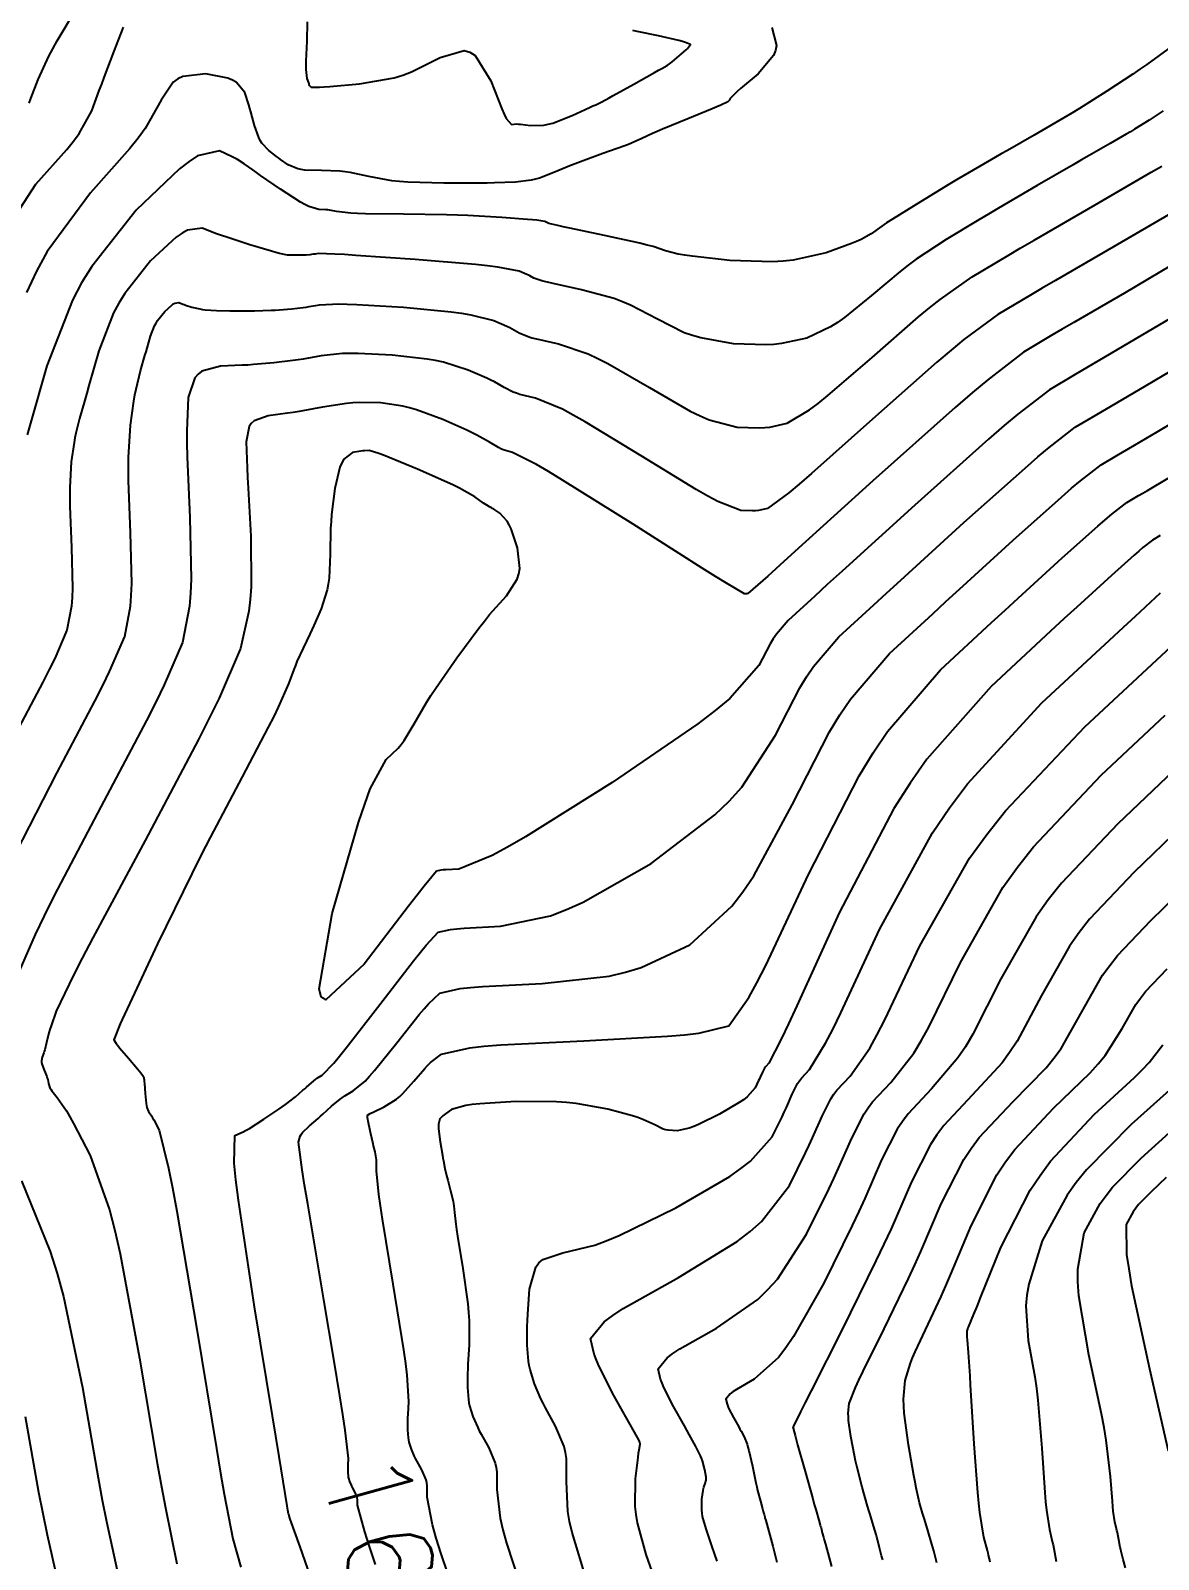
# Model space of a CAD drawing. Header units: metres. Extents: x 837475 to 838479, y 1189012 to 1191015.
# Drawn here: x 837528.5 to 837578.2, y 1190157.9 to 1190225.4 of the extents above; entities that cross this region are included whole.
import ezdxf

# ---------------------------------------------------------------- set-up
doc = ezdxf.new("R2010")
doc.units = ezdxf.units.M
doc.header["$LTSCALE"] = 0.3
doc.layers.add('COTAS 10', color=1, linetype='Continuous')
doc.layers.add('COTAS INT', color=252, linetype='Continuous')
doc.styles.get("Standard").update_dxf_attribs({"font": 'simplex.shx'})

msp = doc.modelspace()

# ---------------------------------------------------------------- linework, layer by layer
at = {"layer": 'COTAS 10'}
for points, elevation in [([(837528.415, 1190222.214), (837528.494, 1190222.426), (837528.813, 1190223.267), (837529.281, 1190224.295), (837529.455, 1190224.623), (837529.648, 1190224.972), (837530.505, 1190226.39)], 1630), ([(837527.821, 1190189.113), (837529.634, 1190192.643), (837531.309, 1190195.812), (837531.658, 1190196.505), (837531.959, 1190197.12), (837532.633, 1190198.676), (837532.886, 1190200.011), (837532.922, 1190200.485), (837532.943, 1190201.006), (837532.891, 1190203.266), (837532.799, 1190205.548), (837532.793, 1190206.082), (837532.796, 1190206.575), (837532.879, 1190208.001), (837533.033, 1190209.068), (837533.081, 1190209.334), (837533.131, 1190209.587), (837533.328, 1190210.395), (837533.525, 1190211.073), (837533.574, 1190211.243), (837533.621, 1190211.406), (837533.772, 1190211.934), (837533.949, 1190212.392), (837534.014, 1190212.511), (837534.084, 1190212.627), (837534.394, 1190213.018), (837534.703, 1190213.304), (837534.774, 1190213.353), (837534.839, 1190213.389), (837535.018, 1190213.413), (837535.19, 1190213.345), (837535.249, 1190213.324), (837535.314, 1190213.302), (837535.592, 1190213.212), (837535.949, 1190213.13), (837536.063, 1190213.113), (837536.185, 1190213.098), (837536.681, 1190213.062), (837537.269, 1190213.048), (837537.448, 1190213.047), (837537.634, 1190213.046), (837538.364, 1190213.053), (837539.088, 1190213.074), (837539.27, 1190213.083), (837539.444, 1190213.092), (837540.006, 1190213.138), (837540.503, 1190213.198), (837540.637, 1190213.217), (837540.769, 1190213.238), (837541.232, 1190213.32), (837542.076, 1190213.357), (837542.447, 1190213.349), (837542.879, 1190213.332), (837544.939, 1190213.205), (837547.04, 1190213.006), (837547.498, 1190212.944), (837547.903, 1190212.879), (837548.917, 1190212.62), (837549.492, 1190212.367), (837549.62, 1190212.306), (837549.734, 1190212.25), (837550.033, 1190212.077), (837550.427, 1190211.913), (837550.601, 1190211.861), (837550.804, 1190211.806), (837551.769, 1190211.585), (837553.084, 1190211.144), (837553.506, 1190210.951), (837553.954, 1190210.727), (837555.781, 1190209.66), (837557.587, 1190208.621), (837558.022, 1190208.414), (837558.427, 1190208.243), (837559.655, 1190207.914), (837560.627, 1190207.88), (837560.872, 1190207.893), (837561.105, 1190207.917), (837561.86, 1190208.087), (837562.852, 1190208.677), (837563.235, 1190208.965), (837563.664, 1190209.308), (837565.607, 1190210.996), (837567.652, 1190212.783), (837568.146, 1190213.187), (837568.609, 1190213.552), (837570.021, 1190214.543), (837571.588, 1190215.479), (837572.149, 1190215.81), (837572.766, 1190216.172), (837575.45, 1190217.735), (837577.918, 1190219.165), (837578.397, 1190219.442)], 1640), ([(837543.698, 1190157.705), (837543.434, 1190158.498), (837543.222, 1190159.149), (837542.904, 1190160.326), (837542.904, 1190160.571), (837542.894, 1190160.636), (837542.88, 1190160.699), (837542.789, 1190160.913), (837542.682, 1190161.107), (837542.657, 1190161.156), (837542.633, 1190161.203), (837542.565, 1190161.36), (837542.519, 1190161.51), (837542.51, 1190161.554), (837542.502, 1190161.599), (837542.489, 1190161.77), (837542.49, 1190161.97), (837542.492, 1190162.034), (837542.495, 1190162.101), (837542.513, 1190162.375), (837542.358, 1190163.631), (837542.253, 1190164.318), (837542.12, 1190165.153), (837541.866, 1190166.682), (837541.414, 1190169.392), (837540.705, 1190173.623), (837540.57, 1190174.451), (837540.462, 1190175.132), (837540.293, 1190176.35), (837540.372, 1190176.613), (837540.42, 1190176.691), (837540.479, 1190176.77), (837540.786, 1190177.075), (837541.167, 1190177.399), (837541.272, 1190177.491), (837541.377, 1190177.585), (837541.756, 1190177.93), (837542.134, 1190178.248), (837542.238, 1190178.324), (837542.342, 1190178.395), (837542.715, 1190178.609), (837543.236, 1190179.044), (837543.434, 1190179.256), (837543.654, 1190179.506), (837544.642, 1190180.737), (837545.624, 1190181.977), (837545.84, 1190182.233), (837546.033, 1190182.451), (837546.532, 1190182.924), (837547.434, 1190183.127), (837547.882, 1190183.175), (837548.415, 1190183.22), (837551.057, 1190183.353), (837554.003, 1190183.683), (837554.729, 1190183.852), (837555.416, 1190184.054), (837557.572, 1190185.065), (837559.42, 1190186.76), (837559.912, 1190187.394), (837560.396, 1190188.1), (837562.077, 1190191.241), (837563.727, 1190194.46), (837564.192, 1190195.215), (837564.661, 1190195.909), (837566.385, 1190197.923), (837568.284, 1190199.679), (837568.863, 1190200.211), (837569.465, 1190200.763), (837571.834, 1190202.922), (837573.962, 1190204.824), (837574.412, 1190205.214), (837574.803, 1190205.545), (837575.713, 1190206.247), (837576.409, 1190206.662), (837576.663, 1190206.812), (837576.945, 1190206.977), (837578.188, 1190207.7), (837580.732, 1190209.224)], 1650), ([(837558.773, 1190157.852), (837558.661, 1190158.183), (837558.559, 1190158.48), (837558.286, 1190159.271), (837558.134, 1190159.82), (837558.11, 1190159.964), (837558.094, 1190160.105), (837558.097, 1190160.586), (837558.153, 1190160.972), (837558.17, 1190161.053), (837558.187, 1190161.123), (837558.251, 1190161.281), (837558.289, 1190161.426), (837558.289, 1190161.487), (837558.286, 1190161.558), (837558.235, 1190161.886), (837558.126, 1190162.28), (837558.085, 1190162.392), (837558.039, 1190162.504), (837557.836, 1190162.918), (837557.543, 1190163.444), (837557.441, 1190163.627), (837557.33, 1190163.827), (837556.853, 1190164.681), (837556.423, 1190165.521), (837556.341, 1190165.711), (837556.276, 1190165.882), (837556.175, 1190166.347), (837556.571, 1190166.829), (837556.819, 1190167.012), (837557.128, 1190167.216), (837558.741, 1190168.129), (837560.57, 1190169.405), (837561.015, 1190169.838), (837561.433, 1190170.306), (837562.718, 1190172.282), (837563.7, 1190174.273), (837563.926, 1190174.749), (837564.133, 1190175.194), (837564.716, 1190176.53), (837565.257, 1190177.591), (837565.437, 1190177.862), (837565.63, 1190178.123), (837566.438, 1190178.984), (837567.453, 1190180.28), (837567.776, 1190180.816), (837568.119, 1190181.429), (837569.509, 1190184.281), (837571.381, 1190187.587), (837572.027, 1190188.487), (837572.728, 1190189.379), (837575.719, 1190192.544), (837578.542, 1190195.192)], 1660), ([(837570.822, 1190157.81), (837570.788, 1190157.951), (837570.749, 1190158.109), (837570.725, 1190158.203), (837570.696, 1190158.318), (837570.544, 1190158.915), (837570.364, 1190159.994), (837570.317, 1190160.414), (837570.272, 1190160.886), (837570.117, 1190163.027), (837569.988, 1190165.156), (837569.959, 1190165.62), (837569.932, 1190166.031), (837569.859, 1190167.062), (837569.819, 1190167.62), (837569.812, 1190167.733), (837569.808, 1190167.827), (837569.811, 1190168.017), (837569.829, 1190168.085), (837569.835, 1190168.103), (837569.841, 1190168.12), (837569.867, 1190168.178), (837570.103, 1190168.75), (837570.241, 1190169.091), (837570.412, 1190169.512), (837571.294, 1190171.691), (837572.589, 1190174.232), (837573.02, 1190174.881), (837573.483, 1190175.506), (837575.417, 1190177.566), (837577.183, 1190179.197), (837577.539, 1190179.551), (837577.838, 1190179.863), (837578.438, 1190180.638)], 1670), ([(837530.002, 1190155.534), (837529.225, 1190158.995), (837529.031, 1190159.94), (837528.846, 1190160.879), (837528.25, 1190164.224)], 1640)]:
    msp.add_lwpolyline(points, dxfattribs=dict(at, elevation=elevation))
at = {"layer": 'COTAS INT'}
for points, elevation in [([(837527.095, 1190216.167), (837528.714, 1190218.639), (837530.082, 1190220.176), (837530.369, 1190220.54), (837530.616, 1190220.878), (837531.176, 1190221.873), (837531.51, 1190222.777), (837531.615, 1190223.056), (837531.724, 1190223.349), (837532.164, 1190224.51), (837532.582, 1190225.57)], 1632), ([(837561.186, 1190225.558), (837561.389, 1190224.763), (837561.345, 1190224.542), (837561.258, 1190224.321), (837560.581, 1190223.518), (837559.808, 1190222.858), (837559.659, 1190222.728), (837559.539, 1190222.62), (837559.343, 1190222.417), (837559.322, 1190222.361), (837559.313, 1190222.346), (837559.302, 1190222.331), (837559.248, 1190222.276), (837558.938, 1190222.128), (837558.765, 1190222.053), (837558.554, 1190221.965), (837557.477, 1190221.524), (837556.361, 1190221.066), (837556.126, 1190220.965), (837555.922, 1190220.877), (837555.452, 1190220.654), (837555.029, 1190220.462), (837554.855, 1190220.394), (837554.657, 1190220.318), (837553.735, 1190219.989), (837552.745, 1190219.633), (837552.503, 1190219.54), (837552.275, 1190219.451), (837551.568, 1190219.149), (837550.933, 1190218.912), (837550.751, 1190218.863), (837550.565, 1190218.821), (837549.872, 1190218.729), (837548.954, 1190218.695), (837548.626, 1190218.689), (837548.268, 1190218.684), (837546.71, 1190218.68), (837545.131, 1190218.729), (837544.758, 1190218.758), (837544.414, 1190218.793), (837543.408, 1190218.977), (837542.585, 1190219.156), (837542.358, 1190219.188), (837542.13, 1190219.212), (837541.308, 1190219.239), (837540.583, 1190219.266), (837540.417, 1190219.29), (837540.265, 1190219.322), (837539.841, 1190219.499), (837539.51, 1190219.732), (837539.418, 1190219.799), (837539.325, 1190219.867), (837538.986, 1190220.122), (837538.681, 1190220.453), (837538.609, 1190220.568), (837538.544, 1190220.694), (837538.353, 1190221.234), (837538.194, 1190221.827), (837538.148, 1190221.986), (837538.102, 1190222.143), (837537.927, 1190222.69), (837537.553, 1190223.139), (837537.382, 1190223.234), (837537.18, 1190223.317), (837536.206, 1190223.509), (837535.194, 1190223.398), (837534.969, 1190223.289), (837534.768, 1190223.146), (837534.241, 1190222.35), (837533.535, 1190221.105), (837533.222, 1190220.679), (837532.857, 1190220.219), (837531.114, 1190218.264), (837529.205, 1190215.664), (837528.736, 1190214.796), (837528.292, 1190213.864)], 1634), ([(837540.689, 1190225.814), (837540.662, 1190224.957), (837540.62, 1190224.066), (837540.619, 1190223.875), (837540.622, 1190223.709), (837540.673, 1190223.311), (837540.739, 1190223.116), (837540.752, 1190223.079), (837540.762, 1190223.048), (837540.78, 1190222.994), (837540.793, 1190222.978), (837540.801, 1190222.972), (837540.81, 1190222.964), (837540.858, 1190222.929), (837541.22, 1190222.926), (837541.428, 1190222.938), (837541.682, 1190222.956), (837542.989, 1190223.07), (837544.516, 1190223.341), (837544.909, 1190223.458), (837545.289, 1190223.594), (837546.555, 1190224.235), (837547.616, 1190224.541), (837547.867, 1190224.465), (837548.1, 1190224.319), (837548.786, 1190223.21), (837549.271, 1190221.963), (837549.376, 1190221.729), (837549.469, 1190221.544), (837549.699, 1190221.277), (837549.918, 1190221.3), (837550.003, 1190221.296), (837550.098, 1190221.289), (837550.531, 1190221.228), (837551.12, 1190221.243), (837551.313, 1190221.283), (837551.52, 1190221.339), (837552.378, 1190221.672), (837553.143, 1190222.025), (837553.292, 1190222.093), (837553.413, 1190222.148), (837553.623, 1190222.242), (837553.869, 1190222.374), (837554.012, 1190222.454), (837554.188, 1190222.552), (837555.097, 1190223.06), (837556.007, 1190223.569), (837556.183, 1190223.668), (837556.327, 1190223.747), (837556.573, 1190223.881), (837556.672, 1190223.954), (837556.724, 1190223.995), (837556.785, 1190224.046), (837557.094, 1190224.305), (837557.4, 1190224.575), (837557.459, 1190224.633), (837557.507, 1190224.683), (837557.591, 1190224.801), (837557.383, 1190224.902), (837557.248, 1190224.942), (837557.079, 1190224.986), (837556.187, 1190225.189), (837555.25, 1190225.382), (837555.052, 1190225.422)], 1632), ([(837578.818, 1190224.718), (837577.728, 1190223.931), (837577.42, 1190223.716), (837577.11, 1190223.502), (837575.966, 1190222.742), (837574.769, 1190221.988), (837574.425, 1190221.779), (837574.076, 1190221.569), (837572.768, 1190220.808), (837571.58, 1190220.132), (837571.305, 1190219.975), (837571.054, 1190219.832), (837570.346, 1190219.424), (837569.61, 1190218.989), (837569.342, 1190218.828), (837569.045, 1190218.65), (837567.744, 1190217.861), (837566.507, 1190217.096), (837566.252, 1190216.932), (837566.034, 1190216.79), (837565.565, 1190216.45), (837565.126, 1190216.198), (837564.929, 1190216.111), (837564.699, 1190216.016), (837563.591, 1190215.61), (837562.134, 1190215.282), (837561.683, 1190215.236), (837561.211, 1190215.209), (837559.335, 1190215.276), (837557.676, 1190215.458), (837557.341, 1190215.504), (837557.06, 1190215.549), (837556.494, 1190215.696), (837555.952, 1190215.882), (837555.685, 1190215.952), (837555.368, 1190216.029), (837553.801, 1190216.373), (837552.27, 1190216.695), (837551.975, 1190216.759), (837551.736, 1190216.811), (837551.339, 1190216.907), (837551.292, 1190216.933), (837551.254, 1190216.952), (837551.164, 1190216.991), (837550.811, 1190217.046), (837550.625, 1190217.065), (837550.401, 1190217.086), (837549.273, 1190217.176), (837547.77, 1190217.259), (837547.309, 1190217.275), (837546.829, 1190217.289), (837544.936, 1190217.314), (837543.253, 1190217.335), (837542.906, 1190217.346), (837542.611, 1190217.36), (837541.972, 1190217.428), (837541.671, 1190217.494), (837541.587, 1190217.506), (837541.503, 1190217.515), (837541.202, 1190217.525), (837540.757, 1190217.657), (837540.583, 1190217.744), (837540.388, 1190217.852), (837539.499, 1190218.422), (837538.627, 1190219.026), (837538.442, 1190219.155), (837538.282, 1190219.268), (837537.908, 1190219.539), (837537.609, 1190219.727), (837537.497, 1190219.787), (837537.371, 1190219.851), (837536.807, 1190220.113), (837535.849, 1190219.885), (837535.474, 1190219.64), (837535.052, 1190219.316), (837533.134, 1190217.489), (837531.174, 1190215.012), (837530.727, 1190214.278), (837530.32, 1190213.523), (837529.194, 1190210.621), (837528.48, 1190208.094), (837528.332, 1190207.574)], 1636), ([(837578.448, 1190221.881), (837577.834, 1190221.473), (837577.191, 1190221.068), (837577.006, 1190220.955), (837576.819, 1190220.843), (837576.116, 1190220.434), (837575.184, 1190219.9), (837574.851, 1190219.709), (837574.486, 1190219.498), (837572.898, 1190218.579), (837571.188, 1190217.58), (837570.746, 1190217.319), (837570.317, 1190217.065), (837568.882, 1190216.202), (837567.558, 1190215.324), (837567.199, 1190215.06), (837566.843, 1190214.786), (837565.586, 1190213.723), (837564.395, 1190212.753), (837564.082, 1190212.538), (837563.775, 1190212.346), (837562.726, 1190211.849), (837561.62, 1190211.6), (837561.277, 1190211.565), (837560.919, 1190211.544), (837559.495, 1190211.595), (837558.052, 1190211.85), (837557.681, 1190211.959), (837557.324, 1190212.085), (837556.138, 1190212.678), (837554.953, 1190213.304), (837554.595, 1190213.451), (837554.226, 1190213.587), (837552.785, 1190213.979), (837551.537, 1190214.251), (837551.288, 1190214.31), (837551.082, 1190214.362), (837550.686, 1190214.492), (837550.513, 1190214.591), (837550.447, 1190214.624), (837550.373, 1190214.659), (837550.04, 1190214.805), (837549.102, 1190214.981), (837548.646, 1190215.035), (837548.105, 1190215.091), (837545.444, 1190215.313), (837542.832, 1190215.498), (837542.322, 1190215.531), (837541.904, 1190215.556), (837541.167, 1190215.581), (837541.03, 1190215.556), (837540.952, 1190215.544), (837540.805, 1190215.527), (837540.638, 1190215.513), (837540.587, 1190215.51), (837540.533, 1190215.508), (837540.319, 1190215.502), (837540.103, 1190215.5), (837539.995, 1190215.5), (837539.821, 1190215.504), (837539.468, 1190215.579), (837539.303, 1190215.623), (837539.107, 1190215.679), (837538.156, 1190215.965), (837537.138, 1190216.294), (837536.9, 1190216.376), (837536.682, 1190216.453), (837536.053, 1190216.701), (837535.396, 1190216.614), (837535.159, 1190216.481), (837534.899, 1190216.3), (837533.764, 1190215.254), (837532.629, 1190213.82), (837532.37, 1190213.394), (837532.135, 1190212.957), (837531.483, 1190211.278), (837531.05, 1190209.75), (837530.953, 1190209.409), (837530.866, 1190209.103), (837530.633, 1190208.293), (837530.475, 1190207.648), (837530.436, 1190207.446), (837530.398, 1190207.234), (837530.275, 1190206.383), (837530.209, 1190205.245), (837530.206, 1190204.852), (837530.211, 1190204.426), (837530.284, 1190202.605), (837530.325, 1190200.802), (837530.309, 1190200.387), (837530.281, 1190200.008), (837530.078, 1190198.944), (837529.54, 1190197.702), (837529.301, 1190197.212), (837529.022, 1190196.659), (837527.686, 1190194.131)], 1638), ([(837578.86, 1190217.395), (837576.263, 1190215.881), (837573.7, 1190214.39), (837573.119, 1190214.049), (837572.593, 1190213.74), (837571.159, 1190212.884), (837569.66, 1190211.78), (837569.093, 1190211.314), (837568.461, 1190210.779), (837565.628, 1190208.27), (837562.933, 1190205.862), (837562.387, 1190205.392), (837561.929, 1190205.007), (837560.995, 1190204.326), (837560.591, 1190204.235), (837560.466, 1190204.222), (837560.336, 1190204.215), (837559.816, 1190204.233), (837558.803, 1190204.635), (837558.362, 1190204.87), (837557.851, 1190205.158), (837555.424, 1190206.643), (837552.955, 1190208.149), (837552.417, 1190208.45), (837551.942, 1190208.701), (837550.753, 1190209.19), (837550.07, 1190209.361), (837549.914, 1190209.412), (837549.773, 1190209.463), (837549.381, 1190209.663), (837548.955, 1190209.908), (837548.793, 1190209.988), (837548.611, 1190210.075), (837547.793, 1190210.434), (837546.703, 1190210.776), (837546.35, 1190210.852), (837545.975, 1190210.92), (837544.434, 1190211.097), (837542.927, 1190211.167), (837542.573, 1190211.167), (837542.247, 1190211.159), (837541.297, 1190211.06), (837540.508, 1190210.919), (837540.283, 1190210.884), (837540.055, 1190210.851), (837539.207, 1190210.749), (837538.318, 1190210.673), (837538.064, 1190210.657), (837537.807, 1190210.643), (837536.851, 1190210.612), (837536.039, 1190210.388), (837535.873, 1190210.253), (837535.732, 1190210.087), (837535.436, 1190209.221), (837535.366, 1190207.757), (837535.368, 1190207.213), (837535.38, 1190206.609), (837535.498, 1190203.926), (837535.56, 1190201.209), (837535.535, 1190200.584), (837535.492, 1190200.013), (837535.187, 1190198.408), (837534.377, 1190196.537), (837534.016, 1190195.799), (837533.595, 1190194.965), (837531.582, 1190191.155), (837529.522, 1190187.237), (837529.072, 1190186.334), (837528.674, 1190185.51), (837527.671, 1190183.191)], 1642), ([(837579.328, 1190215.353), (837576.744, 1190213.836), (837574.511, 1190212.536), (837574.005, 1190212.24), (837573.547, 1190211.97), (837572.298, 1190211.224), (837570.711, 1190210.008), (837570.04, 1190209.442), (837569.269, 1190208.776), (837565.649, 1190205.543), (837562.202, 1190202.417), (837561.54, 1190201.819), (837561.005, 1190201.338), (837560.13, 1190200.564), (837560.077, 1190200.552), (837560.061, 1190200.551), (837560.044, 1190200.55), (837559.976, 1190200.552), (837559.179, 1190201.028), (837558.702, 1190201.325), (837558.115, 1190201.694), (837555.068, 1190203.625), (837551.956, 1190205.571), (837551.327, 1190205.95), (837550.8, 1190206.259), (837549.737, 1190206.796), (837549.337, 1190206.916), (837549.228, 1190206.962), (837549.118, 1190207.014), (837548.728, 1190207.248), (837548.176, 1190207.566), (837547.966, 1190207.67), (837547.73, 1190207.782), (837546.669, 1190208.248), (837545.504, 1190208.674), (837545.202, 1190208.761), (837544.91, 1190208.835), (837543.929, 1190208.99), (837542.975, 1190209.002), (837542.699, 1190208.985), (837542.418, 1190208.961), (837541.363, 1190208.8), (837540.333, 1190208.609), (837540.069, 1190208.566), (837539.814, 1190208.527), (837538.967, 1190208.418), (837538.337, 1190208.19), (837538.218, 1190208.076), (837538.124, 1190207.939), (837537.986, 1190207.26), (837538.029, 1190206.12), (837538.05, 1190205.694), (837538.074, 1190205.219), (837538.192, 1190203.103), (837538.209, 1190200.864), (837538.17, 1190200.311), (837538.112, 1190199.787), (837537.742, 1190198.14), (837536.796, 1190195.955), (837536.374, 1190195.092), (837535.882, 1190194.118), (837533.531, 1190189.667), (837531.223, 1190185.361), (837530.76, 1190184.477), (837530.373, 1190183.727), (837529.611, 1190182.131), (837529.382, 1190181.478), (837529.332, 1190181.323), (837529.287, 1190181.178), (837529.174, 1190180.746), (837529.099, 1190180.429), (837529.079, 1190180.356), (837529.059, 1190180.29), (837528.988, 1190180.106), (837528.959, 1190179.932), (837528.966, 1190179.872), (837528.979, 1190179.806), (837529.078, 1190179.526), (837529.192, 1190179.244), (837529.215, 1190179.178), (837529.233, 1190179.116), (837529.267, 1190178.933), (837529.331, 1190178.748), (837529.369, 1190178.684), (837529.416, 1190178.615), (837529.657, 1190178.323), (837530.061, 1190177.73), (837530.21, 1190177.472), (837530.376, 1190177.174), (837531.111, 1190175.756), (837531.956, 1190173.36), (837532.192, 1190172.444), (837532.429, 1190171.419), (837533.289, 1190166.804), (837534.067, 1190162.172), (837534.252, 1190161.135), (837534.424, 1190160.205), (837534.933, 1190157.737)], 1644), ([(837579.796, 1190213.31), (837577.225, 1190211.791), (837575.322, 1190210.683), (837574.891, 1190210.43), (837574.501, 1190210.201), (837573.436, 1190209.565), (837572.042, 1190208.49), (837571.444, 1190207.984), (837570.754, 1190207.386), (837567.496, 1190204.474), (837564.291, 1190201.561), (837563.635, 1190200.964), (837563.079, 1190200.457), (837561.904, 1190199.381), (837561.39, 1190198.78), (837561.25, 1190198.573), (837561.111, 1190198.348), (837560.619, 1190197.388), (837559.331, 1190195.941), (837558.69, 1190195.41), (837557.926, 1190194.822), (837554.14, 1190192.224), (837550.311, 1190189.833), (837549.519, 1190189.374), (837548.845, 1190189.004), (837547.379, 1190188.403), (837546.797, 1190188.374), (837546.68, 1190188.364), (837546.581, 1190188.354), (837546.382, 1190188.309), (837545.848, 1190187.65), (837545.538, 1190187.252), (837545.158, 1190186.761), (837543.198, 1190184.208), (837541.511, 1190182.626), (837541.302, 1190182.747), (837541.205, 1190183.11), (837541.788, 1190186.437), (837542.953, 1190190.467), (837543.222, 1190191.272), (837543.469, 1190191.942), (837544.17, 1190193.241), (837544.695, 1190193.739), (837544.831, 1190193.904), (837544.964, 1190194.08), (837545.409, 1190194.815), (837545.951, 1190195.755), (837546.145, 1190196.061), (837546.358, 1190196.387), (837547.284, 1190197.728), (837548.259, 1190199.044), (837548.502, 1190199.353), (837548.734, 1190199.639), (837549.474, 1190200.472), (837549.954, 1190201.209), (837550.022, 1190201.435), (837550.062, 1190201.669), (837549.97, 1190202.592), (837549.682, 1190203.425), (837549.598, 1190203.602), (837549.512, 1190203.756), (837549.188, 1190204.121), (837548.912, 1190204.294), (837548.857, 1190204.327), (837548.811, 1190204.355), (837548.721, 1190204.402), (837548.604, 1190204.472), (837548.541, 1190204.513), (837548.464, 1190204.565), (837548.075, 1190204.833), (837547.398, 1190205.224), (837547.139, 1190205.352), (837546.849, 1190205.49), (837545.545, 1190206.062), (837544.304, 1190206.572), (837544.054, 1190206.67), (837543.844, 1190206.749), (837543.424, 1190206.882), (837543.213, 1190206.875), (837543.136, 1190206.866), (837543.051, 1190206.854), (837542.675, 1190206.788), (837542.295, 1190206.494), (837542.207, 1190206.338), (837542.127, 1190206.151), (837541.899, 1190205.209), (837541.761, 1190204.064), (837541.736, 1190203.749), (837541.717, 1190203.434), (837541.7, 1190202.305), (837541.652, 1190201.251), (837541.614, 1190200.983), (837541.565, 1190200.727), (837541.299, 1190199.889), (837540.972, 1190199.156), (837540.886, 1190198.966), (837540.8, 1190198.781), (837540.505, 1190198.16), (837540.232, 1190197.562), (837540.161, 1190197.392), (837540.092, 1190197.219), (837539.858, 1190196.579), (837539.409, 1190195.553), (837539.204, 1190195.138), (837538.964, 1190194.665), (837537.808, 1190192.482), (837536.395, 1190189.795), (837535.994, 1190189.005), (837535.587, 1190188.194), (837534.083, 1190185.098), (837532.854, 1190182.487), (837532.62, 1190181.981), (837532.434, 1190181.57), (837532.149, 1190180.872), (837532.259, 1190180.696), (837532.322, 1190180.614), (837532.399, 1190180.518), (837532.796, 1190180.051), (837533.195, 1190179.587), (837533.274, 1190179.493), (837533.339, 1190179.414), (837533.458, 1190179.25), (837533.488, 1190179.094), (837533.495, 1190179.019), (837533.503, 1190178.93), (837533.531, 1190178.497), (837533.571, 1190178.055), (837533.586, 1190177.962), (837533.604, 1190177.882), (837533.686, 1190177.695), (837533.815, 1190177.506), (837533.863, 1190177.423), (837533.916, 1190177.328), (837534.151, 1190176.874), (837534.569, 1190175.201), (837534.737, 1190174.336), (837534.928, 1190173.297), (837535.808, 1190168.094), (837536.678, 1190162.818), (837536.862, 1190161.733), (837537.023, 1190160.811), (837537.399, 1190158.838), (837537.752, 1190157.589)], 1646), ([(837540.933, 1190156.882), (837540.368, 1190158.485), (837539.939, 1190159.703), (837539.89, 1190159.85), (837539.883, 1190159.874), (837539.864, 1190159.939), (837539.835, 1190160.103), (837539.82, 1190160.189), (837539.803, 1190160.293), (837539.446, 1190162.474), (837539.152, 1190164.266), (837538.361, 1190169.079), (837537.646, 1190173.784), (837537.534, 1190174.69), (837537.458, 1190175.423), (837537.496, 1190176.636), (837537.862, 1190176.801), (837537.994, 1190176.873), (837538.139, 1190176.957), (837538.774, 1190177.357), (837539.426, 1190177.799), (837539.582, 1190177.91), (837539.727, 1190178.015), (837540.164, 1190178.355), (837540.496, 1190178.636), (837540.576, 1190178.705), (837540.65, 1190178.769), (837540.874, 1190178.97), (837541.062, 1190179.128), (837541.113, 1190179.166), (837541.165, 1190179.202), (837541.351, 1190179.308), (837541.852, 1190179.841), (837542.103, 1190180.146), (837542.402, 1190180.519), (837543.888, 1190182.431), (837545.379, 1190184.354), (837545.681, 1190184.732), (837545.936, 1190185.044), (837546.457, 1190185.616), (837547.008, 1190185.74), (837547.281, 1190185.77), (837547.606, 1190185.797), (837549.218, 1190185.878), (837551.424, 1190186.344), (837552.124, 1190186.613), (837552.863, 1190186.944), (837555.856, 1190188.645), (837558.673, 1190190.791), (837559.301, 1190191.402), (837559.864, 1190192.021), (837561.348, 1190194.314), (837562.419, 1190196.404), (837562.721, 1190196.894), (837563.025, 1190197.345), (837564.145, 1190198.652), (837565.681, 1190200.068), (837566.249, 1190200.588), (837566.878, 1190201.162), (837569.665, 1190203.698), (837572.358, 1190206.105), (837572.928, 1190206.599), (837573.422, 1190207.018), (837574.575, 1190207.906), (837575.455, 1190208.431), (837575.777, 1190208.621), (837576.134, 1190208.83), (837577.707, 1190209.746), (837580.264, 1190211.267)], 1648), ([(837547.736, 1190154.787), (837546.591, 1190158.173), (837546.377, 1190158.864), (837546.209, 1190159.449), (837545.977, 1190160.671), (837545.978, 1190161.176), (837545.957, 1190161.308), (837545.927, 1190161.438), (837545.741, 1190161.88), (837545.52, 1190162.278), (837545.468, 1190162.379), (837545.42, 1190162.477), (837545.279, 1190162.798), (837545.184, 1190163.109), (837545.166, 1190163.199), (837545.15, 1190163.292), (837545.122, 1190163.643), (837545.125, 1190164.055), (837545.13, 1190164.186), (837545.136, 1190164.325), (837545.172, 1190164.887), (837545.125, 1190165.601), (837545.094, 1190166.055), (837545.029, 1190166.576), (837544.945, 1190167.182), (837544.481, 1190170.082), (837544.011, 1190172.951), (837543.922, 1190173.537), (837543.851, 1190174.034), (837543.744, 1190175.075), (837543.74, 1190175.479), (837543.735, 1190175.574), (837543.727, 1190175.662), (837543.684, 1190175.917), (837543.616, 1190176.186), (837543.593, 1190176.283), (837543.568, 1190176.389), (837543.464, 1190176.85), (837543.375, 1190177.275), (837543.36, 1190177.357), (837543.349, 1190177.425), (837543.342, 1190177.542), (837543.466, 1190177.609), (837543.626, 1190177.689), (837544.079, 1190177.909), (837544.621, 1190178.248), (837544.765, 1190178.365), (837544.906, 1190178.493), (837545.395, 1190179.043), (837545.868, 1190179.601), (837545.999, 1190179.734), (837546.131, 1190179.859), (837546.607, 1190180.232), (837547.861, 1190180.514), (837548.483, 1190180.581), (837549.224, 1190180.643), (837552.895, 1190180.828), (837556.582, 1190181.023), (837557.334, 1190181.091), (837557.968, 1190181.165), (837559.288, 1190181.486), (837560.166, 1190182.73), (837560.523, 1190183.386), (837560.929, 1190184.179), (837562.805, 1190188.168), (837565.034, 1190192.517), (837565.663, 1190193.536), (837566.296, 1190194.474), (837568.625, 1190197.195), (837570.886, 1190199.291), (837571.477, 1190199.835), (837572.052, 1190200.364), (837574.003, 1190202.146), (837575.565, 1190203.543), (837575.896, 1190203.829), (837576.183, 1190204.072), (837576.852, 1190204.588), (837577.362, 1190204.892), (837577.55, 1190205.003), (837577.757, 1190205.124), (837578.669, 1190205.655)], 1652), ([(837578.316, 1190203.123), (837577.991, 1190202.928), (837577.564, 1190202.599), (837577.381, 1190202.444), (837577.169, 1190202.261), (837576.172, 1190201.37), (837574.64, 1190199.965), (837574.091, 1190199.459), (837573.489, 1190198.902), (837570.866, 1190196.466), (837568.026, 1190193.249), (837567.288, 1190192.199), (837566.571, 1190191.081), (837564.152, 1190186.466), (837562.287, 1190182.368), (837561.919, 1190181.575), (837561.615, 1190180.93), (837561.051, 1190179.834), (837560.919, 1190179.694), (837560.887, 1190179.651), (837560.858, 1190179.607), (837560.77, 1190179.434), (837560.674, 1190179.216), (837560.641, 1190179.143), (837560.604, 1190179.065), (837560.444, 1190178.741), (837560.092, 1190178.344), (837559.935, 1190178.221), (837559.752, 1190178.092), (837558.872, 1190177.579), (837557.948, 1190177.132), (837557.737, 1190177.044), (837557.544, 1190176.972), (837557.009, 1190176.845), (837556.609, 1190176.871), (837556.502, 1190176.895), (837556.396, 1190176.927), (837556.027, 1190177.107), (837555.49, 1190177.354), (837555.278, 1190177.429), (837555.039, 1190177.507), (837553.95, 1190177.81), (837552.558, 1190178.056), (837552.129, 1190178.097), (837551.679, 1190178.126), (837549.897, 1190178.136), (837548.3, 1190178.042), (837547.968, 1190178.006), (837547.684, 1190177.966), (837547.054, 1190177.784), (837546.78, 1190177.594), (837546.72, 1190177.548), (837546.667, 1190177.504), (837546.531, 1190177.372), (837546.479, 1190177.149), (837546.478, 1190177.048), (837546.483, 1190176.93), (837546.551, 1190176.365), (837546.647, 1190175.773), (837546.67, 1190175.638), (837546.691, 1190175.516), (837546.756, 1190175.184), (837546.828, 1190174.882), (837546.854, 1190174.779), (837546.883, 1190174.668), (837547.007, 1190174.201), (837547.121, 1190173.738), (837547.142, 1190173.63), (837547.159, 1190173.531), (837547.183, 1190173.249), (837547.236, 1190172.732), (837547.271, 1190172.486), (837547.315, 1190172.195), (837547.549, 1190170.771), (837547.769, 1190169.21), (837547.805, 1190168.833), (837547.83, 1190168.479), (837547.831, 1190167.4), (837547.777, 1190166.549), (837547.767, 1190166.339), (837547.76, 1190166.14), (837547.755, 1190165.516), (837547.798, 1190164.984), (837547.822, 1190164.844), (837547.85, 1190164.707), (837547.993, 1190164.237), (837548.206, 1190163.75), (837548.279, 1190163.602), (837548.358, 1190163.449), (837548.692, 1190162.847), (837548.974, 1190162.177), (837549.02, 1190161.981), (837549.051, 1190161.78), (837549.05, 1190161.016), (837549.196, 1190159.749), (837549.321, 1190159.231), (837549.483, 1190158.641), (837550.374, 1190155.908)], 1654), ([(837553.011, 1190157.029), (837552.376, 1190159.109), (837552.265, 1190159.597), (837552.183, 1190160.048), (837552.123, 1190161.36), (837552.125, 1190162.385), (837552.082, 1190162.654), (837552.021, 1190162.917), (837551.644, 1190163.813), (837551.196, 1190164.62), (837551.09, 1190164.825), (837550.993, 1190165.023), (837550.707, 1190165.676), (837550.515, 1190166.305), (837550.478, 1190166.489), (837550.446, 1190166.676), (837550.389, 1190167.389), (837550.394, 1190168.216), (837550.403, 1190168.476), (837550.415, 1190168.751), (837550.486, 1190169.854), (837550.766, 1190170.824), (837550.911, 1190171.015), (837551.086, 1190171.172), (837551.958, 1190171.456), (837553.369, 1190171.798), (837553.882, 1190171.992), (837554.45, 1190172.229), (837556.944, 1190173.441), (837559.327, 1190174.831), (837559.824, 1190175.18), (837560.25, 1190175.513), (837561.202, 1190176.588), (837561.636, 1190177.468), (837561.736, 1190177.679), (837561.827, 1190177.875), (837562.085, 1190178.466), (837562.324, 1190178.935), (837562.404, 1190179.055), (837562.489, 1190179.17), (837562.846, 1190179.551), (837563.561, 1190180.713), (837563.872, 1190181.322), (837564.231, 1190182.055), (837565.938, 1190185.738), (837568.269, 1190190.005), (837569.023, 1190191.107), (837569.824, 1190192.173), (837573.106, 1190195.738), (837576.091, 1190198.513), (837576.705, 1190199.083), (837577.227, 1190199.566), (837578.341, 1190200.594)], 1656), ([(837556.343, 1190156.142), (837555.648, 1190158.15), (837555.264, 1190159.543), (837555.203, 1190159.909), (837555.161, 1190160.267), (837555.17, 1190161.487), (837555.284, 1190162.429), (837555.307, 1190162.612), (837555.327, 1190162.76), (837555.372, 1190163.01), (837555.378, 1190163.053), (837555.374, 1190163.071), (837555.368, 1190163.09), (837555.325, 1190163.18), (837555.119, 1190163.549), (837554.879, 1190163.98), (837554.215, 1190165.168), (837553.565, 1190166.437), (837553.442, 1190166.724), (837553.343, 1190166.983), (837553.19, 1190167.685), (837553.789, 1190168.414), (837554.164, 1190168.69), (837554.63, 1190168.999), (837557.069, 1190170.379), (837559.662, 1190171.968), (837560.226, 1190172.408), (837560.723, 1190172.847), (837561.96, 1190174.435), (837562.668, 1190175.87), (837562.831, 1190176.214), (837562.98, 1190176.534), (837563.401, 1190177.498), (837563.791, 1190178.263), (837563.92, 1190178.459), (837564.06, 1190178.647), (837564.642, 1190179.267), (837565.507, 1190180.497), (837565.824, 1190181.069), (837566.175, 1190181.742), (837567.723, 1190185.009), (837569.914, 1190188.879), (837570.669, 1190189.931), (837571.49, 1190190.975), (837574.991, 1190194.679), (837578.17, 1190197.64), (837578.787, 1190198.217)], 1658), ([(837578.913, 1190192.744), (837576.448, 1190190.408), (837573.965, 1190187.783), (837573.384, 1190187.042), (837572.848, 1190186.296), (837571.295, 1190183.552), (837570.062, 1190181.116), (837569.729, 1190180.563), (837569.399, 1190180.064), (837568.234, 1190178.7), (837567.201, 1190177.6), (837566.954, 1190177.266), (837566.723, 1190176.919), (837566.032, 1190175.562), (837565.286, 1190173.853), (837565.021, 1190173.285), (837564.732, 1190172.675), (837563.476, 1190170.129), (837562.143, 1190167.765), (837561.804, 1190167.269), (837561.479, 1190166.843), (837560.413, 1190165.879), (837559.625, 1190165.433), (837559.474, 1190165.333), (837559.353, 1190165.244), (837559.16, 1190165.008), (837559.209, 1190164.781), (837559.241, 1190164.698), (837559.281, 1190164.605), (837559.491, 1190164.195), (837559.724, 1190163.777), (837559.778, 1190163.68), (837559.828, 1190163.591), (837559.971, 1190163.333), (837560.095, 1190163.01), (837560.133, 1190162.878), (837560.172, 1190162.728), (837560.328, 1190162.036), (837560.483, 1190161.306), (837560.522, 1190161.133), (837560.559, 1190160.972), (837560.68, 1190160.494), (837560.772, 1190160.163), (837560.792, 1190160.095), (837560.808, 1190160.037), (837560.844, 1190159.912), (837560.862, 1190159.854), (837560.866, 1190159.838), (837560.87, 1190159.823), (837560.884, 1190159.768), (837560.898, 1190159.716), (837560.906, 1190159.688), (837560.921, 1190159.638), (837561.224, 1190158.506), (837561.409, 1190157.809)], 1662), ([(837579.285, 1190190.295), (837577.177, 1190188.273), (837575.203, 1190186.186), (837574.741, 1190185.597), (837574.315, 1190185.004), (837573.08, 1190182.823), (837572.006, 1190180.802), (837571.681, 1190180.31), (837571.345, 1190179.847), (837570.03, 1190178.417), (837568.771, 1190177.076), (837568.47, 1190176.67), (837568.19, 1190176.248), (837567.347, 1190174.594), (837566.446, 1190172.528), (837566.129, 1190171.845), (837565.782, 1190171.114), (837564.284, 1190168.075), (837562.924, 1190165.376), (837562.664, 1190164.86), (837562.455, 1190164.444), (837562.121, 1190163.776), (837562.12, 1190163.758), (837562.12, 1190163.751), (837562.121, 1190163.744), (837562.125, 1190163.714), (837562.209, 1190163.401), (837562.26, 1190163.216), (837562.322, 1190162.988), (837562.65, 1190161.811), (837562.989, 1190160.595), (837563.06, 1190160.344), (837563.121, 1190160.129), (837563.257, 1190159.66), (837563.323, 1190159.437), (837563.34, 1190159.376), (837563.357, 1190159.317), (837563.411, 1190159.106), (837563.464, 1190158.904), (837563.479, 1190158.849), (837563.495, 1190158.795), (837563.553, 1190158.604), (837563.825, 1190157.61)], 1664), ([(837566.083, 1190157.902), (837566.056, 1190157.997), (837566.03, 1190158.092), (837565.938, 1190158.444), (837565.843, 1190158.81), (837565.814, 1190158.914), (837565.785, 1190159.02), (837565.669, 1190159.409), (837565.52, 1190159.913), (837565.468, 1190160.09), (837565.413, 1190160.284), (837565.178, 1190161.12), (837564.94, 1190162.036), (837564.883, 1190162.28), (837564.83, 1190162.52), (837564.67, 1190163.35), (837564.576, 1190164.062), (837564.565, 1190164.226), (837564.56, 1190164.377), (837564.596, 1190164.804), (837564.88, 1190165.515), (837565.032, 1190165.845), (837565.216, 1190166.232), (837566.145, 1190168.109), (837567.222, 1190170.326), (837567.5, 1190170.927), (837567.768, 1190171.522), (837568.663, 1190173.626), (837569.656, 1190175.576), (837569.987, 1190176.073), (837570.342, 1190176.553), (837571.826, 1190178.133), (837573.291, 1190179.63), (837573.634, 1190180.057), (837573.95, 1190180.489), (837574.866, 1190182.095), (837575.782, 1190183.713), (837576.098, 1190184.153), (837576.441, 1190184.59), (837577.905, 1190186.138), (837579.657, 1190187.847)], 1666), ([(837568.465, 1190157.782), (837568.329, 1190158.304), (837568.288, 1190158.452), (837568.246, 1190158.602), (837568.081, 1190159.157), (837567.918, 1190159.697), (837567.877, 1190159.837), (837567.837, 1190159.973), (837567.706, 1190160.43), (837567.558, 1190161.084), (837567.507, 1190161.344), (837567.452, 1190161.638), (837567.215, 1190162.987), (837567.032, 1190164.379), (837567.01, 1190164.701), (837567.001, 1190164.996), (837567.07, 1190165.832), (837567.305, 1190166.586), (837567.4, 1190166.829), (837567.508, 1190167.087), (837568.662, 1190169.538), (837568.87, 1190170.009), (837569.09, 1190170.517), (837569.978, 1190172.659), (837571.122, 1190174.904), (837571.504, 1190175.477), (837571.913, 1190176.029), (837573.622, 1190177.85), (837575.237, 1190179.414), (837575.586, 1190179.804), (837575.894, 1190180.176), (837576.652, 1190181.366), (837577.249, 1190182.421), (837577.455, 1190182.708), (837577.679, 1190182.993), (837578.634, 1190184.003)], 1668), ([(837578.868, 1190178.76), (837577.044, 1190177.132), (837575.069, 1190175.12), (837574.622, 1190174.562), (837574.218, 1190174.004), (837573.119, 1190171.986), (837572.527, 1190170.081), (837572.443, 1190169.595), (837572.393, 1190169.127), (837572.499, 1190167.586), (837572.792, 1190165.99), (837572.86, 1190165.488), (837572.922, 1190164.96), (837573.096, 1190162.834), (837573.231, 1190160.886), (837573.268, 1190160.47), (837573.304, 1190160.108), (837573.436, 1190159.247), (837573.561, 1190158.719), (837573.595, 1190158.567), (837573.627, 1190158.413), (837573.737, 1190157.835)], 1672), ([(837576.792, 1190157.559), (837576.685, 1190157.93), (837576.602, 1190158.269), (837576.581, 1190158.362), (837576.561, 1190158.455), (837576.496, 1190158.789), (837576.434, 1190159.112), (837576.416, 1190159.198), (837576.398, 1190159.283), (837576.328, 1190159.579), (837576.254, 1190160.061), (837576.233, 1190160.263), (837576.213, 1190160.496), (837576.137, 1190161.585), (837575.943, 1190163.191), (837575.847, 1190163.75), (837575.734, 1190164.357), (837575.172, 1190166.96), (837574.728, 1190169.566), (837574.688, 1190170.174), (837574.685, 1190170.734), (837574.972, 1190172.347), (837575.676, 1190173.639), (837575.934, 1190173.997), (837576.221, 1190174.354), (837577.485, 1190175.642), (837578.73, 1190176.777)], 1674), ([(837528.07, 1190174.638), (837529.344, 1190171.519), (837529.647, 1190170.552), (837529.929, 1190169.541), (837530.77, 1190165.514), (837531.456, 1190161.525), (837531.641, 1190160.537), (837531.825, 1190159.6), (837532.468, 1190156.635)], 1642), ([(837578.592, 1190174.794), (837577.926, 1190174.152), (837577.372, 1190173.588), (837577.246, 1190173.431), (837577.133, 1190173.275), (837576.825, 1190172.708), (837576.842, 1190171.386), (837576.934, 1190170.753), (837577.063, 1190170.004), (837577.845, 1190166.335), (837578.675, 1190162.724)], 1676)]:
    msp.add_lwpolyline(points, dxfattribs=dict(at, elevation=elevation))

# ---------------------------------------------------------------- texts
at = {"layer": 'COTAS 10', "insert": (837541.16, 1190162.122, 1650), "char_height": 3.8, "attachment_point": 7, "rotation": 285.53358}
msp.add_mtext('1650', dxfattribs=at)

doc.saveas('drawing.dxf')
